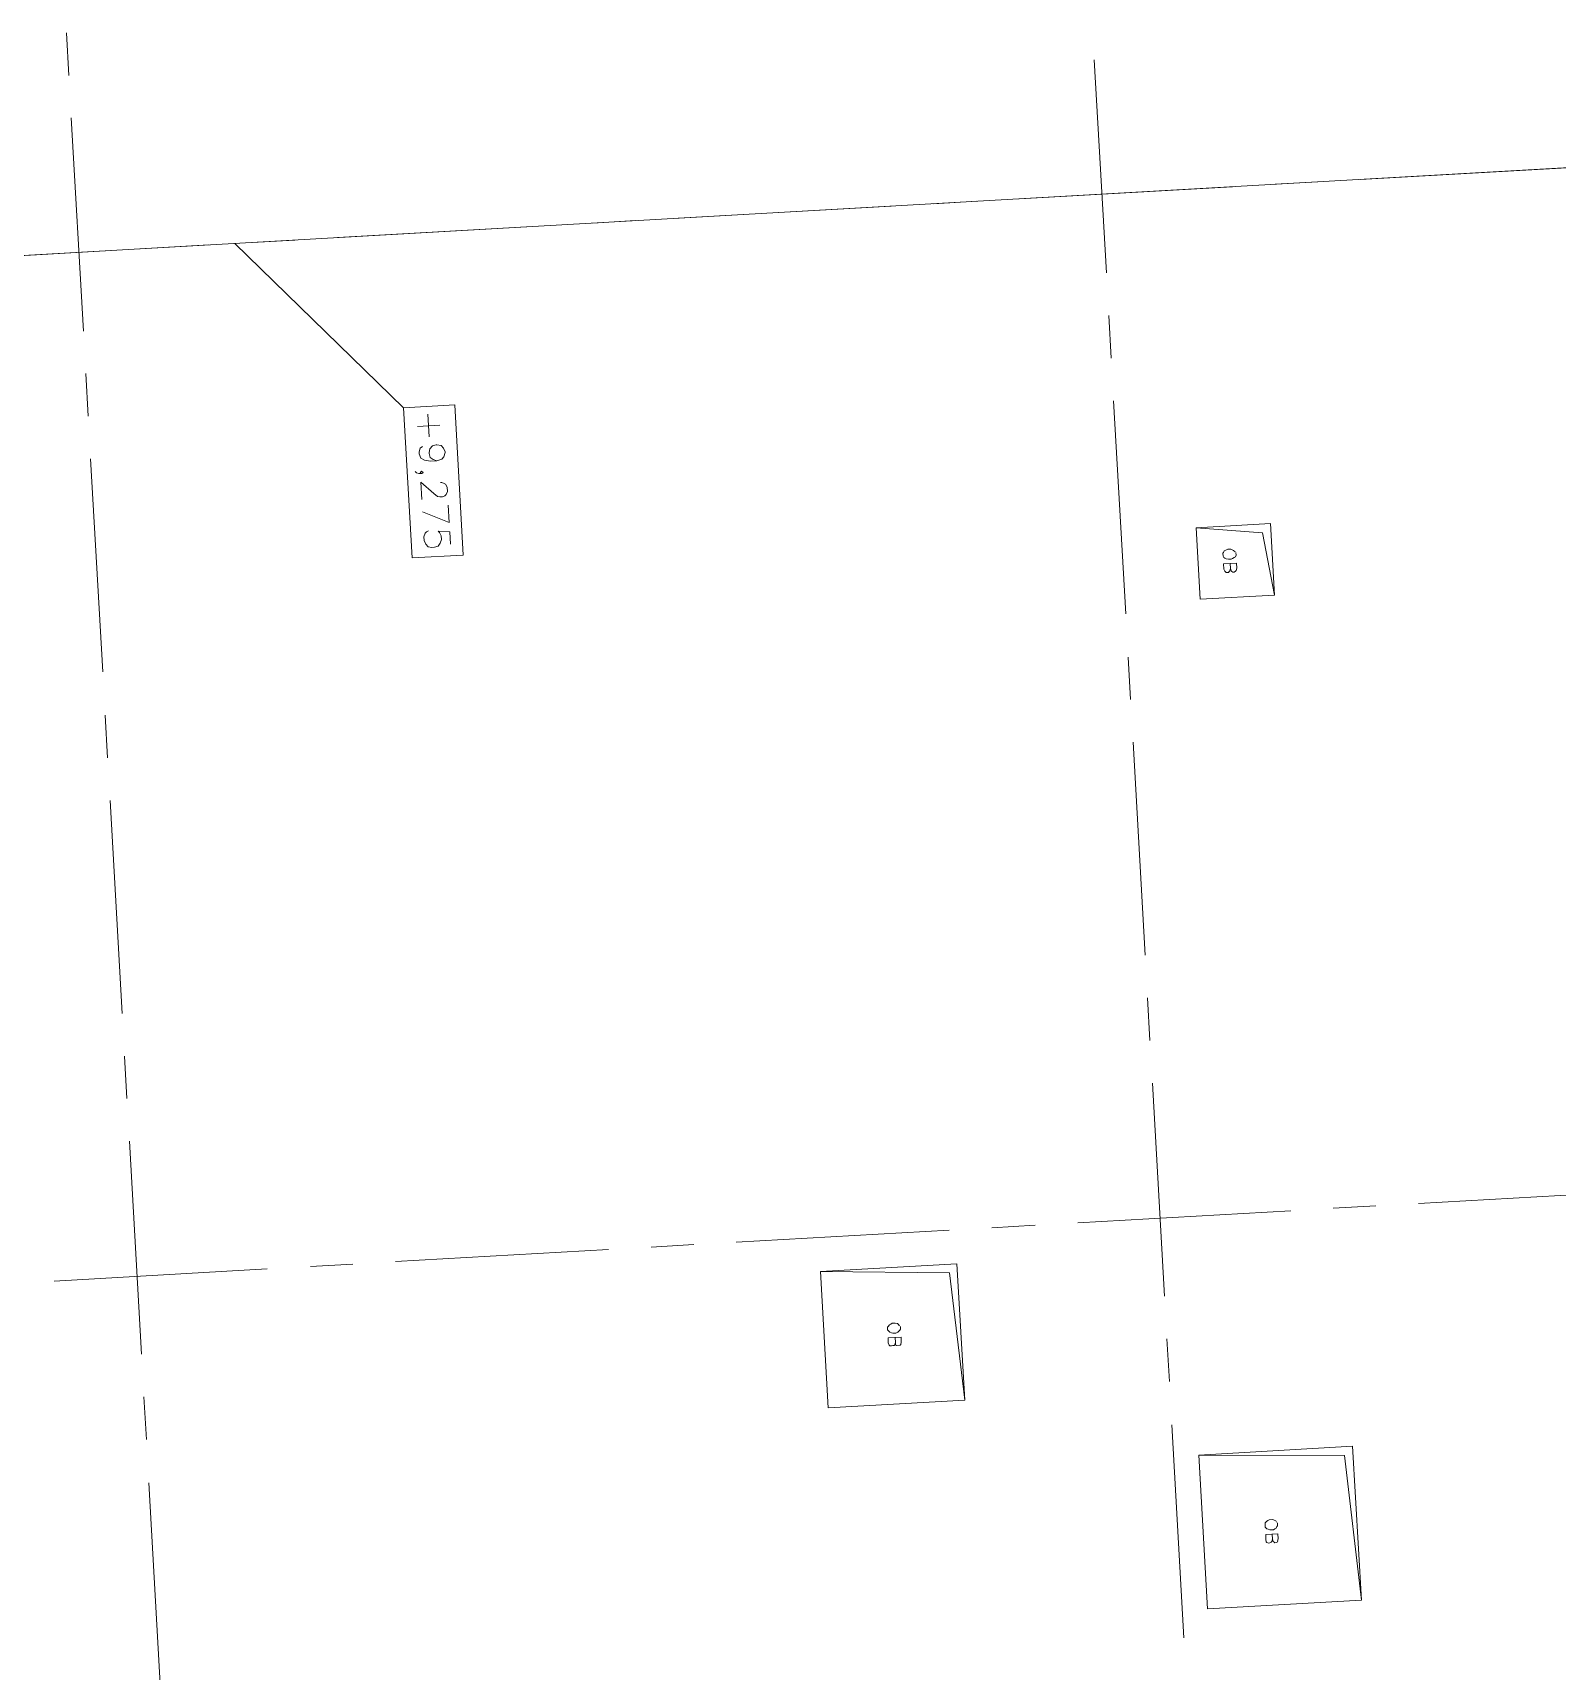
# Model space of a CAD drawing. Header units: metres. Extents: x 107714.2 to 107732.3, y 110797.9 to 110846.2.
# Drawn here: x 107716.829871 to 107716.833385, y 110843.486724 to 110843.490499 of the extents above; entities that cross this region are included whole.
import ezdxf

# ---------------------------------------------------------------- set-up
doc = ezdxf.new("R2010")
doc.units = ezdxf.units.M
doc.layers.add('PDF _Геометрия', color=7, linetype='Continuous')

msp = doc.modelspace()

# ---------------------------------------------------------------- linework, layer by layer
at = {"layer": 'PDF _Геометрия', "lineweight": 13}
for points in [[(107716.8299485621, 110843.4904991137), (107716.8299541421, 110843.4904009388)], [(107716.8323175833, 110843.4904367789), (107716.8323454834, 110843.4899459045)], [(107716.8299597221, 110843.490302764), (107716.8299876222, 110843.4898118895)], [(107716.8346813878, 110843.4902606314), (107716.8252715748, 110843.489725801)], [(107716.8334217542, 110843.4901890369), (107716.8329308798, 110843.4901611369)], [(107716.8326363551, 110843.4901443968), (107716.8321454807, 110843.4901164967)], [(107716.8328327049, 110843.4901555568), (107716.83273453, 110843.4901499768)], [(107716.831849292, 110843.4900996621), (107716.8313584176, 110843.490071762)], [(107716.8320473058, 110843.4901109167), (107716.8319474669, 110843.4901052421)], [(107716.8312602427, 110843.490066182), (107716.8311620679, 110843.490060602)], [(107716.8304748437, 110843.4900215419), (107716.8303766688, 110843.4900159618)], [(107716.831063893, 110843.490055022), (107716.8305730185, 110843.4900271219)], [(107716.8302768299, 110843.4900102872), (107716.8297859555, 110843.4899823872)], [(107716.8307255074, 110843.4896351434), (107716.8303367332, 110843.490013692)], [(107716.8323510634, 110843.4898477296), (107716.8323566434, 110843.4897495547)], [(107716.8299932022, 110843.4897137146), (107716.8299987822, 110843.4896155398)], [(107716.8323622234, 110843.4896513798), (107716.8323901235, 110843.4891605054)], [(107716.8307814592, 110843.4896199606), (107716.830784391, 110843.4895683772)], [(107716.8308095961, 110843.4895948502), (107716.8307580127, 110843.4895919183)], [(107716.8308025825, 110843.489512653), (107716.8307940734, 110843.4895155081), (107716.8307871338, 110843.4895201218), (107716.8307849023, 110843.4895300111), (107716.8307848078, 110843.489531675), (107716.8307859988, 110843.4895400895), (107716.8307922765, 110843.4895471238), (107716.8308005018, 110843.4895492606), (107716.8308021658, 110843.4895493552), (107716.8308122442, 110843.4895482587), (107716.8308176145, 110843.4895418865), (107716.8308214153, 110843.4895337557), (107716.8308215099, 110843.4895320918), (107716.8308187494, 110843.4895219187), (107716.8308140412, 110843.4895166431), (107716.8308025825, 110843.489512653), (107716.8307876067, 110843.4895118019), (107716.8307741056, 110843.4895143732), (107716.830765502, 110843.4895188923), (107716.8307616066, 110843.489528687), (107716.8307613229, 110843.4895336789), (107716.8307641779, 110843.489542188), (107716.8307689807, 110843.4895457997)], [(107716.8300043622, 110843.4895173649), (107716.8300322623, 110843.4890264905)], [(107716.8307674881, 110843.4894839487), (107716.8307640656, 110843.4894854235), (107716.8307672044, 110843.4894889406), (107716.8307707215, 110843.4894858018), (107716.8307674881, 110843.4894839487), (107716.8307608322, 110843.4894835704), (107716.8307557457, 110843.4894849506), (107716.8307522285, 110843.4894880894)], [(107716.8308104117, 110843.4894630173), (107716.8308137397, 110843.4894632065), (107716.8308189208, 110843.4894601623), (107716.8308223433, 110843.4894586874), (107716.8308260496, 110843.4894522207), (107716.830826617, 110843.4894422368), (107716.8308236674, 110843.4894353917), (107716.8308205286, 110843.4894318746), (107716.8308156312, 110843.4894299269), (107716.8308089753, 110843.4894295486), (107716.8308038888, 110843.4894309288), (107716.8307951906, 110843.4894371119), (107716.8307652951, 110843.4894637917), (107716.8307675649, 110843.4894238562)], [(107716.8307691727, 110843.4893955685), (107716.8308306838, 110843.4893706856), (107716.830828414, 110843.4894106211)], [(107716.8308335211, 110843.4893207662), (107716.8308319133, 110843.4893490538), (107716.8308051005, 110843.4893508686), (107716.8308086176, 110843.4893477298), (107716.8308124184, 110843.489339599), (107716.8308128913, 110843.4893312791), (107716.8308100362, 110843.4893227701), (107716.8308054226, 110843.4893158304), (107716.8307971973, 110843.4893136935), (107716.8307905413, 110843.4893133152), (107716.8307821269, 110843.4893145063), (107716.8307767566, 110843.4893208785), (107716.8307729558, 110843.4893290093), (107716.8307724829, 110843.4893373292), (107716.830775338, 110843.4893458382), (107716.8307784768, 110843.4893493553), (107716.8307833742, 110843.4893513031)], [(107716.8323957981, 110843.4890606666), (107716.8324013781, 110843.4889624917)], [(107716.8300379369, 110843.4889266516), (107716.8300435169, 110843.4888284767)], [(107716.8324069581, 110843.4888643168), (107716.8324348582, 110843.4883734424)], [(107716.8300490969, 110843.4887303018), (107716.830076997, 110843.4882394274)], [(107716.8324404382, 110843.4882752675), (107716.8324460182, 110843.4881770926)], [(107716.830082577, 110843.4881412525), (107716.830088157, 110843.4880430776)], [(107716.8324515983, 110843.4880789177), (107716.8324794983, 110843.4875880433)], [(107716.8300937371, 110843.4879449028), (107716.8301216371, 110843.4874540283)], [(107716.8335558637, 110843.4878295118), (107716.8330649893, 110843.4878016117)], [(107716.8329668144, 110843.4877960317), (107716.8328686395, 110843.4877904516)], [(107716.8327704646, 110843.4877848716), (107716.8322795902, 110843.4877569715)], [(107716.8319834016, 110843.4877401369), (107716.8314925272, 110843.4877122368)], [(107716.8321814153, 110843.4877513915), (107716.8320815765, 110843.4877457169)], [(107716.8311980025, 110843.4876954968), (107716.8307071281, 110843.4876675967)], [(107716.8313943523, 110843.4877066568), (107716.8312961774, 110843.4877010768)], [(107716.8304109395, 110843.4876507621), (107716.829920065, 110843.487622862)], [(107716.8306089532, 110843.4876620167), (107716.8305107783, 110843.4876564367)], [(107716.8324850784, 110843.4874898684), (107716.8324906584, 110843.4873916935)], [(107716.8301272172, 110843.4873558535), (107716.8301327972, 110843.4872576786)], [(107716.832496333, 110843.4872918547), (107716.832524233, 110843.4868009802)], [(107716.8301384718, 110843.4871578397), (107716.8301663718, 110843.4866669653)]]:
    msp.add_lwpolyline(points, dxfattribs=at)
msp.add_lwpolyline([(107716.8308436501, 110843.4896418583), (107716.830863322, 110843.4892957503), (107716.8307451794, 110843.4892890353), (107716.8307255074, 110843.4896351434)], close=True, dxfattribs=at)
at = {"layer": 'PDF _Геометрия', "lineweight": 18}
for points in [[(107716.8325524904, 110843.4893583713), (107716.8327050476, 110843.4893470099), (107716.8327332435, 110843.4892033785), (107716.8325618535, 110843.4891936371), (107716.8325524904, 110843.4893583713), (107716.8325618535, 110843.4891936371), (107716.8327332435, 110843.4892033785), (107716.8327238804, 110843.4893681126)], [(107716.8326441807, 110843.4893018165), (107716.832644559, 110843.4892951606), (107716.8326430842, 110843.489291738), (107716.8326398508, 110843.4892898849), (107716.8326366174, 110843.4892880318), (107716.832633384, 110843.4892861787), (107716.8326267281, 110843.4892858003), (107716.8326216416, 110843.4892871806), (107716.8326182191, 110843.4892886554), (107716.8326164605, 110843.4892902248), (107716.8326146074, 110843.4892934582), (107716.832614229, 110843.4893001141), (107716.8326157985, 110843.4893018727), (107716.8326172733, 110843.4893052952), (107716.8326205067, 110843.4893071484), (107716.832625404, 110843.4893090961), (107716.83263206, 110843.4893094744), (107716.8326354825, 110843.4893079996), (107716.832638905, 110843.4893065247), (107716.8326424222, 110843.4893033859)], [(107716.8316866661, 110843.4876448115), (107716.8319839897, 110843.4876416783), (107716.8320190335, 110843.487348194), (107716.8317045411, 110843.487330319), (107716.8316866661, 110843.4876448115), (107716.8317045411, 110843.487330319), (107716.8320190335, 110843.487348194), (107716.8320011585, 110843.4876626864)], [(107716.8318708034, 110843.4875183901), (107716.8318711817, 110843.4875117342), (107716.8318696123, 110843.4875099756), (107716.8318664735, 110843.4875064585), (107716.8318649041, 110843.4875047), (107716.8318600067, 110843.4875027523), (107716.8318533508, 110843.4875023739), (107716.8318499283, 110843.4875038488), (107716.8318465057, 110843.4875053236), (107716.8318429886, 110843.4875084624), (107716.83184123, 110843.4875100318), (107716.8318408517, 110843.4875166877), (107716.8318424211, 110843.4875184463), (107716.83184556, 110843.4875219634), (107716.8318487933, 110843.4875238165), (107716.8318520267, 110843.4875256697), (107716.8318586826, 110843.487526048), (107716.8318637692, 110843.4875246677), (107716.8318655277, 110843.4875230983), (107716.8318690448, 110843.4875199595)], [(107716.8325587337, 110843.4872219497), (107716.8328943288, 110843.4872209918), (107716.8329333064, 110843.4868876665), (107716.8325788785, 110843.4868675217), (107716.8325587337, 110843.4872219497), (107716.8325788785, 110843.4868675217), (107716.8329333064, 110843.4868876665), (107716.8329131616, 110843.4872420945)], [(107716.8327395814, 110843.487065293), (107716.8327399597, 110843.487058637), (107716.8327383903, 110843.4870568785), (107716.8327369155, 110843.4870534559), (107716.8327336821, 110843.4870516028), (107716.8327304487, 110843.4870497497), (107716.8327221288, 110843.4870492768), (107716.8327187062, 110843.4870507516), (107716.8327152837, 110843.4870522265), (107716.8327117666, 110843.4870553653), (107716.832711672, 110843.4870570292), (107716.8327112937, 110843.4870636852), (107716.8327111991, 110843.4870653491), (107716.8327143379, 110843.4870688663), (107716.8327175713, 110843.4870707194), (107716.8327208047, 110843.4870725725), (107716.8327291246, 110843.4870730454), (107716.8327325471, 110843.4870715706), (107716.8327359697, 110843.4870700958), (107716.8327378228, 110843.4870668624)]]:
    msp.add_lwpolyline(points, close=True, dxfattribs=at)
for points in [[(107716.8326312856, 110843.4892643577), (107716.8326332333, 110843.4892594604), (107716.8326349918, 110843.489257891), (107716.8326367504, 110843.4892563216), (107716.8326400784, 110843.4892565107), (107716.8326433117, 110843.4892583639), (107716.8326448811, 110843.4892601224), (107716.8326462614, 110843.4892652089), (107716.8326455994, 110843.4892768568), (107716.8326156477, 110843.4892751544), (107716.8326163097, 110843.4892635066), (107716.8326182574, 110843.4892586092), (107716.832620016, 110843.4892570398), (107716.8326217746, 110843.4892554704), (107716.8326267665, 110843.4892557541), (107716.8326283359, 110843.4892575127), (107716.8326299053, 110843.4892592712), (107716.8326312856, 110843.4892643577), (107716.8326306235, 110843.4892760056)], [(107716.8318595722, 110843.4874810259), (107716.831859856, 110843.487476034), (107716.8318616145, 110843.4874744646), (107716.8318699344, 110843.4874749374), (107716.8318715038, 110843.487476696), (107716.8318728841, 110843.4874817825), (107716.831872222, 110843.4874934304), (107716.8318422704, 110843.487491728), (107716.8318429324, 110843.4874800801), (107716.8318448801, 110843.4874751828), (107716.8318466387, 110843.4874736134), (107716.8318499666, 110843.4874738025), (107716.8318532946, 110843.4874739917), (107716.8318566226, 110843.4874741808), (107716.831858192, 110843.4874759394), (107716.8318595722, 110843.4874810259), (107716.8318589102, 110843.4874926738)], [(107716.8327283502, 110843.4870279288), (107716.8327302979, 110843.4870230314), (107716.8327320565, 110843.487021462), (107716.832733815, 110843.4870198926), (107716.832737143, 110843.4870200818), (107716.8327403764, 110843.4870219349), (107716.8327402818, 110843.4870235988), (107716.8327416621, 110843.4870286854), (107716.832741, 110843.4870403332), (107716.8327127123, 110843.4870387254), (107716.8327133744, 110843.4870270776), (107716.8327136581, 110843.4870220856), (107716.8327154167, 110843.4870205162), (107716.8327188392, 110843.4870190414), (107716.8327221672, 110843.4870192306), (107716.8327254006, 110843.4870210837), (107716.83272697, 110843.4870228422), (107716.8327283502, 110843.4870279288), (107716.8327276882, 110843.4870395766)]]:
    msp.add_lwpolyline(points, dxfattribs=at)

doc.saveas('drawing.dxf')
